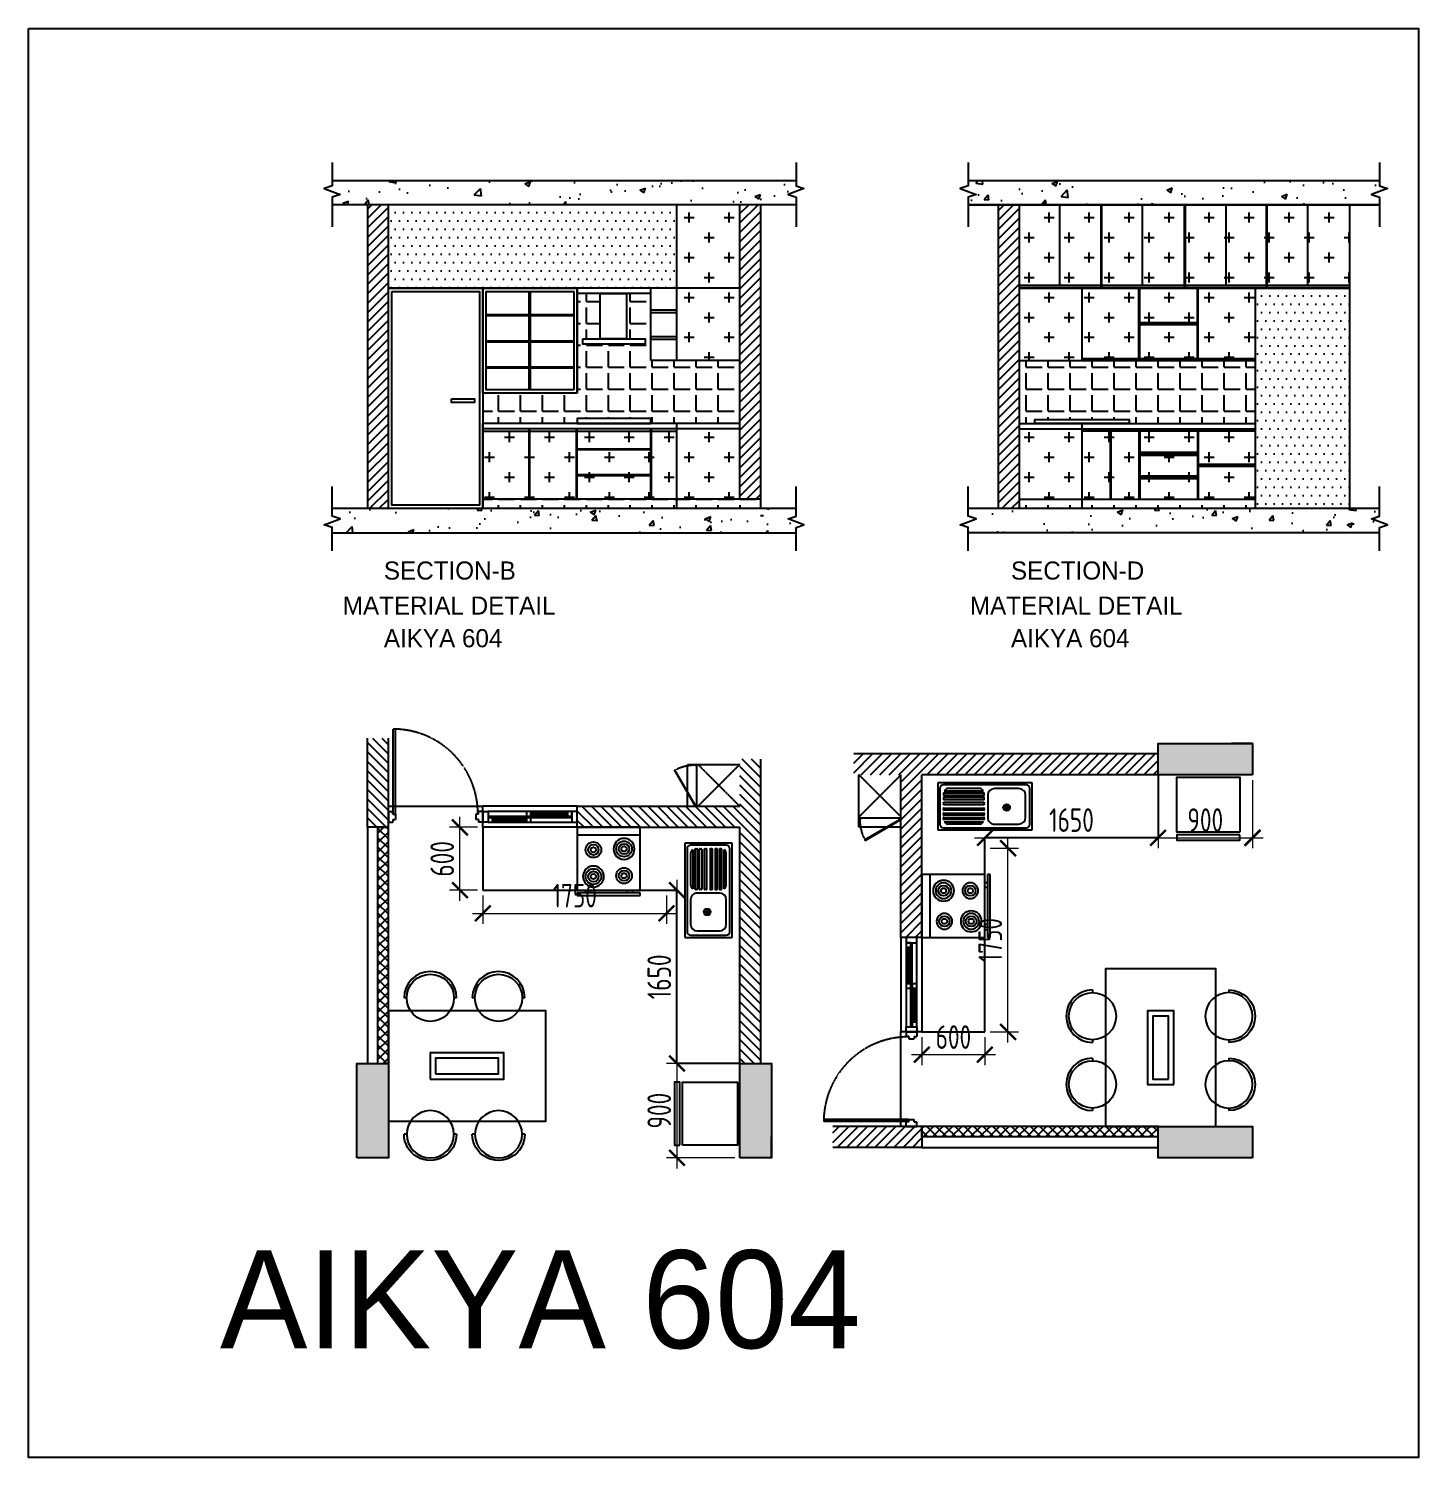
# Model space of a CAD drawing. Header units: millimetres. Extents: x -31859 to 58212, y -66440 to 17102.
# Drawn here: x 9563 to 22807, y -34487 to -20870 of the extents above; entities that cross this region are included whole.
import ezdxf

# ---------------------------------------------------------------- set-up
doc = ezdxf.new("R2010")
doc.units = ezdxf.units.MM
doc.header["$LTSCALE"] = 10
doc.header["$PDMODE"] = 35
doc.header["$PDSIZE"] = 500
doc.linetypes.add('DASHED', pattern=[19.05, 12.7, -6.35])
doc.linetypes.add('HIDDEN', pattern=[9.525, 6.35, -3.175])
for name, color, linetype in [('A--BLOCKWALL-1', 9, 'Continuous'), ('A--BLOCKWALL-2', 2, 'Continuous'), ('A--BLOCKWALL-3', 3, 'Continuous'), ('A--BLOCKWALL-HATCH', 8, 'Continuous'), ('A--DOWN', 34, 'Continuous'), ('A--FIXTURE-0', 8, 'Continuous'), ('A--FURNITURE-0', 253, 'Continuous'), ('A--GLAZING-0', 181, 'Continuous'), ('A--HATCH-1', 8, 'Continuous'), ('A--SANITARY-0', 253, 'Continuous'), ('A--SHAFT-HIDDEN', 9, 'HIDDEN'), ('A--SPACEREF', 3, 'Continuous'), ('A--TEXT-3', 3, 'Continuous'), ('A--TILING-1', 8, 'Continuous'), ('Typical floor Column Centre line$0$X-3rd Floor Column$0$A--COL250', 250, 'Continuous'), ('Typical floor Column Centre line$0$X-3rd Floor Column$0$A--CONCRETE-4', 4, 'Continuous')]:
    doc.layers.add(name, color=color, linetype=linetype)
doc.styles.add('ISO', font='isocp2.shx', dxfattribs={"width": 0.8})
doc.dimstyles.new('A-DIM-100', dxfattribs={"dimscale": 100, "dimtxt": 2.25, "dimasz": 1.5, "dimexe": 1, "dimexo": 0.5, "dimgap": 0, "dimtad": 0, "dimdec": 0, "dimzin": 12, "dimdsep": 46, "dimtxsty": 'ISO', "dimblk": 'ARCHTICK', "dimcen": 1, "dimdle": 1, "dimclrd": 8, "dimclre": 8, "dimclrt": 256, "dimadec": 0, "dimazin": 3, "dimtfac": 1, "dimtdec": 0, "dimtmove": 1, "dimatfit": 2, "dimfxl": 1, "dimtvp": 0.75, "dimtolj": 1, "dimtzin": 12, "dimlwd": 18, "dimlwe": 18, "dimarcsym": 0})
pattern_1 = [(135, (23241.537, -34531.944), (-44.90128, -44.90128), [])]
pattern_2 = [(0, (0, 0), (0, 209.55), [152.4, -57.15]), (90, (0, 0), (-209.55, 1e-14), [152.4, -57.15])]
pattern_3 = [(225, (24126.11, -21081.944), (44.90128, -44.90128), [])]

# ---------------------------------------------------------------- blocks, each defined once
blk = doc.blocks.new('A$C337B3EF4')
for p, q in [((0, 225), (0, 250)), ((0, -250), (0, -225))]:
    blk.add_line(p, q)
blk.add_circle((0, 0), 225)
blk.add_arc((0, 0), 250, 270, 90)
blk = doc.blocks.new('A$C666E5324')
at = {"layer": 'A--FURNITURE-0'}
for points in [[(0, -525), (-1500, -525), (-1500, 525), (0, 525)], [(-400, -125), (-1100, -125), (-1100, 125), (-400, 125)], [(-450, -75), (-1050, -75), (-1050, 75), (-450, 75)]]:
    blk.add_lwpolyline(points, close=True, dxfattribs=at)
at = {"layer": 'A--FURNITURE-0', "xscale": -1, "rotation": 270.000000000004}
for p in [(-1050, 650), (-400, 650)]:
    blk.add_blockref('A$C337B3EF4', p, dxfattribs=at)
at = {"layer": 'A--FURNITURE-0', "rotation": 270.000000000004}
for p in [(-1050, -650), (-400, -650)]:
    blk.add_blockref('A$C337B3EF4', p, dxfattribs=at)
blk = doc.blocks.new('A$C1CBF2325')
at = {"layer": 'A--DOWN'}
for p, q in [((100, 0), (0, 0)), ((0, 0), (0, -42)), ((100, 0), (100, -42)), ((25, -42), (0, -42)), ((25, -42), (25, -67)), ((75, -67), (25, -67)), ((75, -42), (75, -67)), ((75, -42), (100, -42)), ((79, -46), (79, -67)), ((79, -46), (886, -46)), ((79, -67), (886, -67)), ((886, -67), (886, -46)), ((25, -858), (0, -858)), ((0, -900), (0, -858)), ((100, -900), (0, -900)), ((75, -833), (25, -833)), ((25, -858), (25, -833)), ((75, -858), (75, -833)), ((75, -858), (100, -858)), ((100, -900), (100, -858))]:
    blk.add_line(p, q, dxfattribs=at)
at = {"layer": 'A--DOWN', "color": 8, "linetype": 'DASHED', "ltscale": 0.005}
blk.add_arc((79, -46), 807, 269.7319, 358.5291, dxfattribs=at)
blk = doc.blocks.new('A$C35654C4B')
at = {"layer": 'A--BLOCKWALL-1'}
for p, q in [((-900, 200), (0, 200)), ((-900, 0), (0, 0))]:
    blk.add_line(p, q, dxfattribs=at)
at = {"layer": 'A--DOWN'}
for p, q in [((-50, 150), (-850, 150)), ((-50, 107), (-850, 107)), ((-850, 50), (-50, 50)), ((-50, 93), (-807, 93))]:
    blk.add_line(p, q, dxfattribs=at)
for points in [[(-850, 50), (-850, 150), (-900, 150), (-900, 50)], [(-416, 107), (-416, 150), (-459, 150), (-459, 107)], [(-50, 107), (-50, 150), (-93, 150), (-93, 107)], [(-50, 50), (-50, 150), (0, 150), (0, 50)], [(-807, 50), (-807, 93), (-850, 93), (-850, 50)], [(-416, 50), (-416, 93), (-459, 93), (-459, 50)]]:
    blk.add_lwpolyline(points, close=True, dxfattribs=at)
at = {"layer": 'A--GLAZING-0'}
for p, q in [((-807, 78), (-459, 78)), ((-807, 64), (-459, 64)), ((-416, 136), (-93, 136)), ((-416, 122), (-93, 122))]:
    blk.add_line(p, q, dxfattribs=at)
blk = doc.blocks.new('A$C47D60FF3')
at = {"layer": 'A--FIXTURE-0'}
blk.add_lwpolyline([(-0.075, 0.6), (-0.075, 0), (-0.6, 0), (-0.6, 0.6)], close=True, dxfattribs=at)
blk.add_lwpolyline([(-0.05, 0.6), (-0.05, 0), (0, 0), (0, 0.6), (-0.05, 0.6)], dxfattribs=at)
blk = doc.blocks.new('A$C4DFF75E1')
at = {"layer": 'A--DOWN'}
for p, q in [((9, 25), (0, 25)), ((0, 25), (0, 0)), ((0, 0), (12, 0)), ((9, 15, 0), (9, 25, 0)), ((12, 15, 0), (9, 15, 0)), ((12, 15, 0), (12, 0, 0)), ((12, 15, 0), (12, 0, 0)), ((12, 0), (12, 15)), ((438, 15, 0), (438, 0, 0)), ((438, 15, 0), (438, 0, 0)), ((438, 15, 0), (441, 15, 0)), ((438, 0), (438, 15)), ((450, 0), (438, 0)), ((441, 15, 0), (441, 25, 0)), ((441, 25), (450, 25)), ((450, 25), (450, 0))]:
    blk.add_line(p, q, dxfattribs=at)
blk.add_lwpolyline([(14, 18), (388, 234), (385, 240), (11, 24)], close=True, dxfattribs=at)
blk.add_circle((10, 24, 0), 0.781, dxfattribs=at)
at = {"layer": 'A--DOWN', "color": 8, "linetype": 'DASHED', "ltscale": 0.003}
blk.add_arc((-37, 15, 0), 478, 0, 27.2936, dxfattribs=at)
blk = doc.blocks.new('_ArchTick')
at = {"color": 0, "const_width": 0.15}
blk.add_lwpolyline([(-0.5, -0.5), (0.5, 0.5)], dxfattribs=at)
blk = doc.blocks.new('*D234')
at = {"color": 8, "lineweight": 18}
for p, q in [((15742, -28982), (15742, -30832)), ((15692, -29082), (15642, -29082)), ((15692, -30732), (15642, -30732))]:
    blk.add_line(p, q, dxfattribs=at)
at = {"layer": 'Defpoints', "color": 0}
for p in [(15742, -29082), (15742, -30732), (15742, -30732)]:
    blk.add_point(p, dxfattribs=at)
at = {"color": 8, "lineweight": 18, "xscale": 150, "yscale": 150, "zscale": 150}
for p, rotation in [((15742, -29082), 90), ((15742, -30732), 270)]:
    blk.add_blockref('_ArchTick', p, dxfattribs=dict(at, rotation=rotation))
at = {"insert": (15573, -29907), "char_height": 225, "attachment_point": 5, "rotation": 90, "style": 'ISO'}
blk.add_mtext('\\A1;1650', dxfattribs=at)
blk = doc.blocks.new('*D235')
at = {"color": 8, "lineweight": 18}
for p, q in [((13674, -29182), (13674, -28382)), ((13842, -28482), (13574, -28482)), ((13842, -29082), (13574, -29082))]:
    blk.add_line(p, q, dxfattribs=at)
at = {"layer": 'Defpoints', "color": 0}
for p in [(13674, -28482), (13892, -28482), (13892, -29082)]:
    blk.add_point(p, dxfattribs=at)
at = {"color": 8, "lineweight": 18, "xscale": 150, "yscale": 150, "zscale": 150}
for p, rotation in [((13674, -28482), 90), ((13674, -29082), 270)]:
    blk.add_blockref('_ArchTick', p, dxfattribs=dict(at, rotation=rotation))
at = {"insert": (13505, -28782), "char_height": 225, "attachment_point": 5, "rotation": 90, "style": 'ISO'}
blk.add_mtext('\\A1;600', dxfattribs=at)
blk = doc.blocks.new('*D233')
at = {"color": 8, "lineweight": 18}
for p, q in [((13892, -29132), (13892, -29402)), ((15642, -29132), (15642, -29402)), ((13792, -29302), (15742, -29302))]:
    blk.add_line(p, q, dxfattribs=at)
at = {"layer": 'Defpoints', "color": 0}
for p in [(13892, -29082), (15642, -29082), (15642, -29302)]:
    blk.add_point(p, dxfattribs=at)
at = {"color": 8, "lineweight": 18, "xscale": 150, "yscale": 150, "zscale": 150, "rotation": 180}
blk.add_blockref('_ArchTick', (13892, -29302), dxfattribs=at)
at = {"color": 8, "lineweight": 18, "xscale": 150, "yscale": 150, "zscale": 150}
blk.add_blockref('_ArchTick', (15642, -29302), dxfattribs=at)
at = {"insert": (14767, -29133), "char_height": 225, "attachment_point": 5, "style": 'ISO'}
blk.add_mtext('\\A1;1750', dxfattribs=at)
blk = doc.blocks.new('*D236')
at = {"color": 8, "lineweight": 18}
for p, q in [((15742, -30632), (15742, -31732)), ((16292, -30732), (15642, -30732)), ((16292, -31632), (15642, -31632))]:
    blk.add_line(p, q, dxfattribs=at)
at = {"layer": 'Defpoints', "color": 0}
for p in [(16342, -30732), (15742, -31632), (16342, -31632)]:
    blk.add_point(p, dxfattribs=at)
at = {"color": 8, "lineweight": 18, "xscale": 150, "yscale": 150, "zscale": 150}
for p, rotation in [((15742, -30732), 90), ((15742, -31632), 270)]:
    blk.add_blockref('_ArchTick', p, dxfattribs=dict(at, rotation=rotation))
at = {"insert": (15573, -31182), "char_height": 225, "attachment_point": 5, "rotation": 90, "style": 'ISO'}
blk.add_mtext('\\A1;900', dxfattribs=at)
blk = doc.blocks.new('A$C06896976')
at = {"layer": 'A--FIXTURE-0'}
for p, q in [((0, 0.6), (-0.6, 0.6)), ((-0.6, 0.6), (-0.6, 0)), ((-0.525, 0.6), (-0.525, 0)), ((0, 0), (0, 0.6)), ((0.05, 0.6), (0.025, 0.6)), ((0.025, 0.6), (0.025, 0)), ((0.05, 0), (0.05, 0.6)), ((0, 0.525), (0.025, 0.525)), ((0.025, 0.475), (0, 0.475)), ((-0.6, 0), (0, 0)), ((0.025, 0.125), (0, 0.125)), ((0, 0.075), (0.025, 0.075)), ((0.025, 0), (0.05, 0))]:
    blk.add_line(p, q, dxfattribs=at)
for centre, major_axis, start_param, end_param in [((-0.394, 0.446), (0.0707, 0.0707), 0.785398, 7.068583), ((-0.394, 0.446), (0.053, 0.053), 0.785398, 7.068583), ((-0.394, 0.446), (0.0354, 0.0354), 0.785398, 7.068583), ((-0.394, 0.446), (0.0177, 0.0177), 0.785398, 7.068583), ((-0.139, 0.446), (-0.053, 0.053), -0.785398, 5.497787), ((-0.139, 0.446), (-0.0354, 0.0354), -0.785398, 5.497787), ((-0.139, 0.446), (0.0177, 0.0177), 0.785398, 7.068583), ((-0.386, 0.154), (0.053, -0.053), -0.785398, 5.497787), ((-0.386, 0.154), (0.0354, -0.0354), -0.785398, 5.497787), ((-0.386, 0.154), (-0.0177, -0.0177), 0.785398, 7.068583), ((-0.131, 0.154), (-0.0707, -0.0707), 0.785398, 7.068583), ((-0.131, 0.154), (-0.053, -0.053), 0.785398, 7.068583), ((-0.131, 0.154), (-0.0354, -0.0354), 0.785398, 7.068583), ((-0.131, 0.154), (-0.0177, -0.0177), 0.785398, 7.068583)]:
    blk.add_ellipse(centre, major_axis=major_axis, ratio=1, start_param=start_param, end_param=end_param, dxfattribs=at)
blk = doc.blocks.new('A$C321E12B3')
at = {"layer": 'A--SANITARY-0', "ltscale": 5}
for p, q in [((-0.9, 0.45), (0, 0.45)), ((-0.9, 0), (-0.9, 0.45)), ((-0.845, 0.429), (-0.055, 0.429)), ((0, 0.45), (0, 0)), ((-0.879, 0.055), (-0.879, 0.395)), ((-0.837, 0.118), (-0.837, 0.332)), ((-0.774, 0.395), (-0.54, 0.395)), ((-0.477, 0.332), (-0.477, 0.118)), ((-0.443, 0.335), (-0.443, 0.348)), ((-0.443, 0.293), (-0.443, 0.306)), ((-0.439, 0.352), (-0.059, 0.352)), ((-0.059, 0.331), (-0.439, 0.331)), ((-0.439, 0.31), (-0.059, 0.31)), ((-0.059, 0.289), (-0.439, 0.289)), ((-0.063, 0.373), (-0.435, 0.373)), ((-0.404, 0.394), (-0.094, 0.394)), ((-0.055, 0.348), (-0.055, 0.335)), ((-0.055, 0.306), (-0.055, 0.293)), ((-0.021, 0.395), (-0.021, 0.055)), ((-0.443, 0.246), (-0.443, 0.259)), ((-0.443, 0.204), (-0.443, 0.191)), ((-0.443, 0.157), (-0.443, 0.144)), ((-0.439, 0.263), (-0.059, 0.263)), ((-0.059, 0.242), (-0.439, 0.242)), ((-0.059, 0.208), (-0.439, 0.208)), ((-0.439, 0.187), (-0.059, 0.187)), ((-0.059, 0.161), (-0.439, 0.161)), ((-0.439, 0.14), (-0.059, 0.14)), ((-0.055, 0.259), (-0.055, 0.246)), ((-0.055, 0.191), (-0.055, 0.204)), ((-0.055, 0.144), (-0.055, 0.157)), ((0, 0), (-0.9, 0)), ((-0.055, 0.021), (-0.845, 0.021)), ((-0.54, 0.055), (-0.774, 0.055)), ((-0.443, 0.115), (-0.443, 0.102)), ((-0.059, 0.119), (-0.439, 0.119)), ((-0.439, 0.098), (-0.059, 0.098)), ((-0.063, 0.077), (-0.435, 0.077)), ((-0.404, 0.056), (-0.094, 0.056)), ((-0.055, 0.102), (-0.055, 0.115))]:
    blk.add_line(p, q, dxfattribs=at)
at = {"layer": 'A--SANITARY-0'}
blk.add_line((-0.9, 0.45), (0, 0.45), dxfattribs=at)
at = {"layer": 'A--SANITARY-0', "ltscale": 5, "extrusion": (0, 0, -1)}
for centre, major_axis, start_param, end_param in [((-0.845, 0.395), (-0.0238, 0.0238), 5.497787, 7.068583), ((-0.055, 0.395), (-0.0238, 0.0238), 0.785398, 2.356194), ((-0.774, 0.332), (0.0446, 0.0446), 3.926991, 5.497787), ((-0.54, 0.332), (0.0446, 0.0446), -0.785398, 0.785398), ((-0.439, 0.348), (0.00297, 0.00297), 3.926991, 5.497787), ((-0.439, 0.335), (-0.00297, 0.00297), 3.926991, 5.497787), ((-0.439, 0.306), (-0.00297, 0.00297), 5.497787, 7.068583), ((-0.439, 0.293), (-0.00297, 0.00297), 3.926991, 5.497787), ((-0.393, 0.345), (-0.0357, 0.0357), 6.090163, 6.844508), ((-0.105, 0.345), (-0.0357, 0.0357), 1.009473, 1.763819), ((-0.059, 0.348), (0.00297, 0.00297), -0.785398, 0.785398), ((-0.059, 0.335), (-0.00297, 0.00297), 2.356194, 3.926991), ((-0.059, 0.306), (0.00297, 0.00297), -0.785398, 0.785398), ((-0.059, 0.293), (-0.00297, 0.00297), 2.356194, 3.926991), ((-0.657, 0.214), (0.0223, 0.0223), 0.785398, 7.068583), ((-0.657, 0.214), (0.0112, 0.0112), 0.785398, 7.068583), ((-0.657, 0.214), (0.00743, 0.00743), 0.785398, 7.068583), ((-0.439, 0.204), (0.00297, 0.00297), 3.926991, 5.497787), ((-0.439, 0.191), (-0.00297, 0.00297), 3.926991, 5.497787), ((-0.439, 0.157), (0.00297, 0.00297), 3.926991, 5.497787), ((-0.439, 0.144), (0.00297, 0.00297), 2.356194, 3.926991), ((-0.059, 0.204), (0.00297, 0.00297), -0.785398, 0.785398), ((-0.059, 0.191), (-0.00297, 0.00297), 2.356194, 3.926991), ((-0.059, 0.157), (0.00297, 0.00297), -0.785398, 0.785398), ((-0.059, 0.144), (-0.00297, 0.00297), 2.356194, 3.926991), ((-0.845, 0.055), (0.0238, 0.0238), 2.356194, 3.926991), ((-0.774, 0.118), (-0.0446, 0.0446), 3.926991, 5.497787), ((-0.54, 0.118), (-0.0446, 0.0446), 2.356194, 3.926991), ((-0.439, 0.115), (0.00297, 0.00297), 3.926991, 5.497787), ((-0.439, 0.102), (0.00297, 0.00297), 2.356194, 3.926991), ((-0.393, 0.105), (-0.0357, 0.0357), 4.151066, 4.905412), ((-0.105, 0.105), (-0.0357, 0.0357), 2.94857, 3.702916), ((-0.059, 0.115), (0.00297, 0.00297), -0.785398, 0.785398), ((-0.059, 0.102), (-0.00297, 0.00297), 2.356194, 3.926991), ((-0.055, 0.055), (-0.0238, 0.0238), 2.356194, 3.926991)]:
    blk.add_ellipse(centre, major_axis=major_axis, ratio=1, start_param=start_param, end_param=end_param, dxfattribs=at)
at = {"layer": 'A--SANITARY-0', "ltscale": 5}
for centre, major_axis, start_param, end_param in [((-0.439, 0.259), (-0.00297, -0.00297), 3.926991, 5.497787), ((-0.439, 0.246), (0.00297, -0.00297), 3.926991, 5.497787), ((-0.059, 0.259), (-0.00297, -0.00297), 2.356194, 3.926991), ((-0.059, 0.246), (0.00297, -0.00297), -0.785398, 0.785398)]:
    blk.add_ellipse(centre, major_axis=major_axis, ratio=1, start_param=start_param, end_param=end_param, dxfattribs=at)
blk = doc.blocks.new('*D280')
at = {"color": 8, "lineweight": 18}
for p, q in [((18576, -28582), (20426, -28582)), ((20326, -28532), (20326, -28482)), ((18676, -28632), (18676, -28682))]:
    blk.add_line(p, q, dxfattribs=at)
at = {"layer": 'Defpoints', "color": 0}
for p in [(18676, -28582), (20326, -28582), (20326, -28582)]:
    blk.add_point(p, dxfattribs=at)
at = {"color": 8, "lineweight": 18, "xscale": 150, "yscale": 150, "zscale": 150, "rotation": 180}
blk.add_blockref('_ArchTick', (18676, -28582), dxfattribs=at)
at = {"color": 8, "lineweight": 18, "xscale": 150, "yscale": 150, "zscale": 150}
blk.add_blockref('_ArchTick', (20326, -28582), dxfattribs=at)
at = {"insert": (19501, -28413), "char_height": 225, "attachment_point": 5, "style": 'ISO'}
blk.add_mtext('\\A1;1650', dxfattribs=at)
blk = doc.blocks.new('*D281')
at = {"color": 8, "lineweight": 18}
for p, q in [((18076, -30482), (18076, -30749)), ((18676, -30482), (18676, -30749)), ((18776, -30649), (17976, -30649))]:
    blk.add_line(p, q, dxfattribs=at)
at = {"layer": 'Defpoints', "color": 0}
for p in [(18076, -30432), (18676, -30432), (18076, -30649)]:
    blk.add_point(p, dxfattribs=at)
at = {"color": 8, "lineweight": 18, "xscale": 150, "yscale": 150, "zscale": 150, "rotation": 180}
blk.add_blockref('_ArchTick', (18076, -30649), dxfattribs=at)
at = {"color": 8, "lineweight": 18, "xscale": 150, "yscale": 150, "zscale": 150}
blk.add_blockref('_ArchTick', (18676, -30649), dxfattribs=at)
at = {"insert": (18376, -30481), "char_height": 225, "attachment_point": 5, "style": 'ISO'}
blk.add_mtext('\\A1;600', dxfattribs=at)
blk = doc.blocks.new('*D279')
at = {"color": 8, "lineweight": 18}
for p, q in [((18896, -30532), (18896, -28582)), ((18726, -28682), (18996, -28682)), ((18726, -30432), (18996, -30432))]:
    blk.add_line(p, q, dxfattribs=at)
at = {"layer": 'Defpoints', "color": 0}
for p in [(18676, -28682), (18896, -28682), (18676, -30432)]:
    blk.add_point(p, dxfattribs=at)
at = {"color": 8, "lineweight": 18, "xscale": 150, "yscale": 150, "zscale": 150}
for p, rotation in [((18896, -28682), 90), ((18896, -30432), 270)]:
    blk.add_blockref('_ArchTick', p, dxfattribs=dict(at, rotation=rotation))
at = {"insert": (18727, -29557), "char_height": 225, "attachment_point": 5, "rotation": 90, "style": 'ISO'}
blk.add_mtext('\\A1;1750', dxfattribs=at)
blk = doc.blocks.new('*D282')
at = {"color": 8, "lineweight": 18}
for p, q in [((20326, -28032), (20326, -28682)), ((21226, -28032), (21226, -28682)), ((20226, -28582), (21326, -28582))]:
    blk.add_line(p, q, dxfattribs=at)
at = {"layer": 'Defpoints', "color": 0}
for p in [(20326, -27982), (21226, -27982), (21226, -28582)]:
    blk.add_point(p, dxfattribs=at)
at = {"color": 8, "lineweight": 18, "xscale": 150, "yscale": 150, "zscale": 150, "rotation": 180}
blk.add_blockref('_ArchTick', (20326, -28582), dxfattribs=at)
at = {"color": 8, "lineweight": 18, "xscale": 150, "yscale": 150, "zscale": 150}
blk.add_blockref('_ArchTick', (21226, -28582), dxfattribs=at)
at = {"insert": (20776, -28413), "char_height": 225, "attachment_point": 5, "style": 'ISO'}
blk.add_mtext('\\A1;900', dxfattribs=at)

msp = doc.modelspace()

# ---------------------------------------------------------------- hatches: boundary and pattern name
h = msp.add_hatch()
h.set_pattern_fill('AR-CONC', color=256, scale=3, style=0)
h.set_pattern_definition([(50, (0, 0), (546.554, -47.817), [57.15, -628.65]), (355, (0, 0), (-105.7285, 573.17), [45.72, -502.92]), (100.451, (45.55, -4), (440.8275, 525.35), [48.57, -534.27]), (46.1842, (0, 152.4), (813.237, -126.127), [85.725, -942.975]), (96.6356, (67.8, 141.9), (712.213, 742.277), [72.855, -801.405]), (351.184, (0, 152.4), (712.214, 742.275), [68.58, -754.38]), (21, (76.2, 114.3), (454.8446, -306.7966), [57.15, -628.65]), (326, (76.2, 114.3), (185.406, 552.564), [45.72, -502.92]), (71.4514, (114.1, 88.73), (640.2495, 245.7686), [48.57, -534.27]), (37.5, (0, 0), (9.2658, 253.6651), [0, -496.824, 0, -510.54, 0, -504.825]), (7.5, (0, 0), (200.459, 300.5417), [0, -291.084, 0, -485.394, 0, -192.405]), (327.5, (-169.93, 0), (406.7718, -17.1862), [0, -190.5, 0, -594.36, 0, -788.67]), (317.5, (-246.13, 0), (444.3875, 76.2795), [0, -247.65, 0, -394.716, 0, -560.07])])
h.paths.add_polyline_path([(16876.2, -22548.6), (16876.2, -22477.4), (16800.4, -22449.8), (16952, -22394.6), (16876.2, -22367), (16876.2, -22320), (12456.9, -22320), (12456.9, -22367), (12381, -22394.6), (12532.7, -22449.8), (12456.9, -22477.4), (12456.9, -22548.6)])
h.paths.add_polyline_path([(12456.9, -25444.6), (12456.9, -25515.8), (12532.7, -25543.4), (12381, -25598.6), (12456.9, -25626.2), (12456.9, -25675.8), (16876.2, -25675.8), (16876.2, -25626.2), (16952, -25598.6), (16800.4, -25543.4), (16876.2, -25515.8), (16876.2, -25444.6)])
h.paths.add_polyline_path([(18515.4, -25444.6), (18515.4, -25515.8), (18591.2, -25543.4), (18439.6, -25598.6), (18515.4, -25626.2), (18515.4, -25675.8), (22436.5, -25675.8), (22436.5, -25626.2), (22512.3, -25598.6), (22360.7, -25543.4), (22436.5, -25515.8), (22436.5, -25444.6)])
h.paths.add_polyline_path([(22436.5, -22548.6), (22436.5, -22477.4), (22360.7, -22449.8), (22512.3, -22394.6), (22436.5, -22367), (22436.5, -22320), (18515.4, -22320), (18515.4, -22367), (18439.6, -22394.6), (18591.2, -22449.8), (18515.4, -22477.4), (18515.4, -22548.6)])
h = msp.add_hatch()
h.set_pattern_fill('ANSI31', color=256, scale=20, style=0)
h.paths.add_polyline_path([(12991.5, -22548.6), (12791.5, -22548.6), (12791.5, -25444.6), (12991.5, -25444.6)])
h.paths.add_polyline_path([(16541.5, -22548.6), (16341.5, -22548.6), (16341.5, -25354.6), (16541.5, -25354.6)])
h = msp.add_hatch()
h.set_pattern_fill('DOTS', color=256, scale=50, style=0)
h.paths.add_polyline_path([(12991.5, -22548.6), (12991.5, -23344.6), (13891.5, -23344.6), (14791.5, -23344.6), (15741.5, -23344.6), (15741.5, -22548.6)])
h = msp.add_hatch()
h.set_pattern_fill('CROSS', color=256, scale=30, style=0)
h.paths.add_polyline_path([(16341.5, -24034.6), (16341.5, -23344.6), (15741.5, -23344.6), (15741.5, -24034.6)])
h.paths.add_polyline_path([(15741.5, -23344.6), (16341.5, -23344.6), (16341.5, -22548.6), (15741.5, -22548.6)])
h.paths.add_polyline_path([(13891.5, -25354.6), (14329.5, -25354.6), (14329.5, -24709.6), (13891.5, -24709.6)])
h.paths.add_polyline_path([(14337.5, -25354.6), (14783.5, -25354.6), (14783.5, -24709.6), (14337.5, -24709.6)])
h.paths.add_polyline_path([(15491.5, -25354.6), (15491.5, -25127.6), (14791.5, -25127.6), (14791.5, -25354.6)])
h.paths.add_polyline_path([(14791.5, -24884.6), (14791.5, -25119.6), (15491.5, -25119.6), (15491.5, -24884.6)])
h.paths.add_polyline_path([(15491.5, -24876.6), (15491.5, -24709.6), (14791.5, -24709.6), (14791.5, -24876.6)])
h.paths.add_polyline_path([(15741.5, -24709.6), (15499.5, -24709.6), (15499.5, -25354.6), (15741.5, -25354.6)])
h.paths.add_polyline_path([(15741.5, -24684.6), (15741.5, -25354.6), (16341.5, -25354.6), (16341.5, -24684.6)])
h = msp.add_hatch()
h.set_pattern_fill('ANSI31', color=256, scale=20, style=0)
h.set_pattern_definition([(45, (-2775.53, 0), (-44.90128, 44.90128), [])])
h.paths.add_polyline_path([(18801, -25444.6), (19001, -25444.6), (19001, -22548.6), (18801, -22548.6)])
h = msp.add_hatch()
h.set_pattern_fill('CROSS', color=256, scale=30, style=0)
h.paths.add_polyline_path([(19601, -23344.6), (19001, -23344.6), (19001, -24034.6), (19601, -24034.6)])
h.paths.add_polyline_path([(19390.7, -22548.6), (19001, -22548.6), (19001, -23316.6), (19390.7, -23316.6)])
h.paths.add_polyline_path([(19780.5, -22548.6), (19390.7, -22548.6), (19390.7, -23316.6), (19780.5, -23316.6)])
h.paths.add_polyline_path([(20143, -23344.6), (19601, -23344.6), (19601, -24014.6), (20143, -24014.6)])
h.paths.add_polyline_path([(20151, -23669.6), (20701, -23669.6), (20701, -23344.6), (20151, -23344.6)])
h.paths.add_polyline_path([(20701, -24014.6), (20701, -23689.6), (20151, -23689.6), (20151, -24014.6)])
h.paths.add_polyline_path([(21251, -23344.6), (20709, -23344.6), (20709, -24014.6), (21251, -24014.6)])
h.paths.add_polyline_path([(20584, -23316.6), (20973.7, -23316.6), (20973.7, -22548.6), (20584, -22548.6)])
h.paths.add_polyline_path([(20178.2, -23316.6), (20576, -23316.6), (20576, -22548.6), (20178.2, -22548.6)])
h.paths.add_polyline_path([(19788.5, -23316.6), (20178.2, -23316.6), (20178.2, -22548.6), (19788.5, -22548.6)])
h.paths.add_polyline_path([(21355.5, -22548.6), (20973.7, -22548.6), (20973.7, -23316.6), (21355.5, -23316.6)])
h.paths.add_polyline_path([(21753.2, -22548.6), (21363.5, -22548.6), (21363.5, -23316.6), (21753.2, -23316.6)])
h.paths.add_polyline_path([(22151, -22548.6), (21753.2, -22548.6), (21753.2, -23316.6), (22151, -23316.6)])
h.paths.add_polyline_path([(19601, -24684.6), (19001, -24684.6), (19001, -25354.6), (19601, -25354.6)])
h.paths.add_polyline_path([(19601, -25354.6), (19872, -25354.6), (19872, -24704.6), (19601, -24704.6)])
h.paths.add_polyline_path([(20143, -24704.6), (19880, -24704.6), (19880, -25354.6), (20143, -25354.6)])
h.paths.add_polyline_path([(20701, -25354.6), (20701, -25159.2), (20151, -25159.2), (20151, -25354.6)])
h.paths.add_polyline_path([(20151, -24935.9), (20151, -25131.2), (20701, -25131.2), (20701, -24935.9)])
h.paths.add_polyline_path([(20151, -24704.6), (20151, -24907.9), (20701, -24907.9), (20701, -24704.6)])
h.paths.add_polyline_path([(20709, -24704.6), (20709, -25019.6), (21251, -25019.6), (21251, -24704.6)])
h.paths.add_polyline_path([(20709, -25039.6), (20709, -25354.6), (21251, -25354.6), (21251, -25039.6)])
h = msp.add_hatch()
h.set_pattern_fill('ANGLE', color=256, scale=30, style=0)
h.set_pattern_definition(pattern_2)
h.paths.add_polyline_path([(15491.5, -24034.6), (15491.5, -23394.6), (15259.6, -23394.6), (15259.6, -23827.8), (15439.4, -23827.8), (15439.4, -23877.8), (14843.6, -23877.8), (14843.6, -23827.8), (15010.4, -23827.8), (15010.4, -23394.6), (14791.5, -23394.6), (14791.5, -24344.6), (13891.5, -24344.6), (13891.5, -24634.6), (14791.5, -24634.6), (14791.5, -24584.6), (15491.5, -24584.6), (15491.5, -24634.6), (16341.5, -24634.6), (16341.5, -24034.6)])
h = msp.add_hatch()
h.set_pattern_fill('DOTS', color=256, scale=50, style=0)
h.paths.add_polyline_path([(22151, -23344.6), (21251, -23344.6), (21251, -24034.6), (21251, -24634.6), (21251, -25444.6), (22151, -25444.6)])
h = msp.add_hatch()
h.set_pattern_fill('ANGLE', color=256, scale=30, style=0)
h.set_pattern_definition(pattern_2)
h.paths.add_polyline_path([(19001, -24034.6), (19001, -24634.6), (19151, -24634.6), (19151, -24594.2), (20051, -24594.2), (20051, -24634.6), (21251, -24634.6), (21251, -24034.6)])
h.paths.add_polyline_path([(19601, -25354.6), (19601, -25444.6), (21251, -25444.6), (21251, -25354.6)])
h.paths.add_polyline_path([(19601, -25444.6), (19601, -25354.6), (19001, -25354.6), (19001, -25444.6)])
h = msp.add_hatch()
h.set_pattern_fill('ANGLE', color=256, scale=30, style=0)
h.set_pattern_definition(pattern_2)
h.paths.add_polyline_path([(13891.5, -25354.6), (13891.5, -25444.6), (16541.5, -25444.6), (16541.5, -25354.6)])
at = {"layer": 'A--BLOCKWALL-HATCH'}
h = msp.add_hatch(dxfattribs=at)
h.set_pattern_fill('ANSI37', color=256, scale=20, angle=90, style=0)
h.set_pattern_definition([(135, (23241.537, -34531.944), (-44.90128, -44.90128), []), (225, (23241.537, -34531.944), (44.90128, -44.90128), [])])
h.paths.add_polyline_path([(12991.5, -30731.9), (12991.5, -28481.9), (12891.5, -28481.9), (12891.5, -30731.9)])
h = msp.add_hatch(dxfattribs=at)
h.set_pattern_fill('ANSI37', color=256, scale=20, angle=180, style=0)
h.set_pattern_definition([(225, (24126.11, -21081.944), (44.90128, -44.90128), []), (315, (24126.11, -21081.944), (44.90128, 44.90128), [])])
h.paths.add_polyline_path([(20326.1, -31331.9), (18076.1, -31331.9), (18076.1, -31431.9), (20326.1, -31431.9)])
at = {"layer": 'A--HATCH-1'}
h = msp.add_hatch(dxfattribs=at)
h.set_pattern_fill('ANSI31', color=256, scale=20, angle=90, style=0)
h.set_pattern_definition(pattern_1)
h.paths.add_polyline_path([(12991.5, -28481.9), (12991.5, -27631.9), (12791.5, -27631.9), (12791.5, -28481.9)])
h = msp.add_hatch(dxfattribs=at)
h.set_pattern_fill('ANSI31', color=256, scale=20, angle=90, style=0)
h.set_pattern_definition(pattern_1)
h.paths.add_polyline_path([(14791.5, -28481.9), (14791.5, -28281.9), (16341.5, -28281.9), (16341.5, -27831.9), (16541.5, -27831.9), (16541.5, -30731.9), (16341.5, -30731.9), (16341.5, -28481.9)])
h = msp.add_hatch(dxfattribs=at)
h.set_pattern_fill('ANSI31', color=256, scale=20, angle=180, style=0)
h.set_pattern_definition(pattern_3)
h.paths.add_polyline_path([(18076.1, -29531.9), (17876.1, -29531.9), (17876.1, -27981.9), (17426.1, -27981.9), (17426.1, -27781.9), (20326.1, -27781.9), (20326.1, -27981.9), (18076.1, -27981.9)])
h = msp.add_hatch(dxfattribs=at)
h.set_pattern_fill('ANSI31', color=256, scale=20, angle=180, style=0)
h.set_pattern_definition(pattern_3)
h.paths.add_polyline_path([(18076.1, -31331.9), (17226.1, -31331.9), (17226.1, -31531.9), (18076.1, -31531.9)])
at = {"layer": 'Typical floor Column Centre line$0$X-3rd Floor Column$0$A--COL250'}
h = msp.add_hatch(color=256, dxfattribs=at)
h.dxf.hatch_style = 1
h.paths.add_polyline_path([(21226.1, -27981.9), (20326.1, -27981.9), (20326.1, -27681.9), (21226.1, -27681.9)])
h = msp.add_hatch(color=256, dxfattribs=at)
h.dxf.hatch_style = 1
h.paths.add_polyline_path([(12691.5, -31631.9), (12691.5, -30731.9), (12991.5, -30731.9), (12991.5, -31631.9)])
h = msp.add_hatch(color=256, dxfattribs=at)
h.dxf.hatch_style = 1
h.paths.add_polyline_path([(16341.5, -31631.9), (16341.5, -30731.9), (16641.5, -30731.9), (16641.5, -31631.9)])
h = msp.add_hatch(color=256, dxfattribs=at)
h.dxf.hatch_style = 1
h.paths.add_polyline_path([(21226.1, -31631.9), (20326.1, -31631.9), (20326.1, -31331.9), (21226.1, -31331.9)])

# ---------------------------------------------------------------- linework, layer by layer
for p, q in [((16876.2, -22320), (12456.9, -22320)), ((22436.5, -22320), (18515.4, -22320)), ((16876.2, -22548.6), (12456.9, -22548.6)), ((12791.5, -22548.6), (12791.5, -25444.6)), ((12991.5, -25444.6), (12991.5, -22548.6)), ((15741.5, -24034.6), (15741.5, -22548.6)), ((16341.5, -25354.6), (16341.5, -22548.6)), ((16541.5, -25444.6), (16541.5, -22548.6)), ((22436.5, -22548.6), (18515.4, -22548.6)), ((18515.4, -22548.6), (22436.5, -22548.6)), ((18801, -22548.6), (18801, -25444.6)), ((19001, -22548.6), (19001, -25444.6)), ((19390.7, -23316.6), (19390.7, -22548.6)), ((19780.5, -22548.6), (19780.5, -23336.6)), ((19788.5, -22548.6), (19788.5, -23336.6)), ((20178.2, -23316.6), (20178.2, -22548.6)), ((20576, -22548.6), (20576, -23336.6)), ((20584, -22548.6), (20584, -23336.6)), ((20973.7, -23316.6), (20973.7, -22548.6)), ((21355.5, -22548.6), (21355.5, -23336.6)), ((21363.5, -22548.6), (21363.5, -23336.6)), ((21753.2, -23316.6), (21753.2, -22548.6)), ((22151, -22548.6), (22151, -25444.6)), ((14791.5, -23344.6), (12991.5, -23344.6)), ((13891.5, -24344.6), (13891.5, -23344.6)), ((14331.5, -23376.6), (14331.5, -24312.6)), ((14341.5, -23376.6), (14341.5, -24312.6)), ((14791.5, -24344.6), (14791.5, -23344.6)), ((16341.5, -23344.6), (14791.5, -23344.6)), ((15491.5, -23394.6), (14791.5, -23394.6)), ((15491.5, -24034.6), (15491.5, -23344.6)), ((19001, -23316.6), (19780.5, -23316.6)), ((19001, -23336.6), (19780.5, -23336.6)), ((19001, -23344.6), (22151, -23344.6)), ((19601, -23344.6), (19601, -24034.6)), ((19788.5, -23316.6), (20576, -23316.6)), ((19788.5, -23336.6), (20576, -23336.6)), ((20143, -24034.6), (20143, -23344.6)), ((20151, -24034.6), (20151, -23344.6)), ((20584, -23316.6), (21355.5, -23316.6)), ((20584, -23336.6), (21355.5, -23336.6)), ((20701, -24034.6), (20701, -23344.6)), ((20709, -24034.6), (20709, -23344.6)), ((21251, -23344.6), (21251, -24034.6)), ((21363.5, -23316.6), (22151, -23316.6)), ((21363.5, -23336.6), (22151, -23336.6)), ((15491.5, -23549.6), (15741.5, -23549.6)), ((13923.5, -23595.3), (14759.5, -23595.3)), ((13923.5, -23605.3), (14759.5, -23605.3)), ((15491.5, -23574.6), (15741.5, -23574.6)), ((20151, -23669.6), (20701, -23669.6)), ((20151, -23689.6), (20701, -23689.6)), ((15491.5, -23804.6), (15741.5, -23804.6)), ((13923.5, -23844.6), (14759.5, -23844.6)), ((13923.5, -23854.6), (14759.5, -23854.6)), ((15491.5, -23829.6), (15741.5, -23829.6)), ((13923.5, -24092.5), (14759.5, -24092.5)), ((16341.5, -24034.6), (15491.5, -24034.6)), ((19001, -24034.6), (21251, -24034.6)), ((19601, -24014.6), (20143, -24014.6)), ((20151, -24014.6), (20701, -24014.6)), ((20151, -24014.6), (20701, -24014.6)), ((20709, -24014.6), (21251, -24014.6)), ((21251, -24034.6), (21251, -24634.6)), ((13923.5, -24102.5), (14759.5, -24102.5)), ((14791.5, -24344.6), (13891.5, -24344.6)), ((13891.5, -25444.6), (13891.5, -24634.6)), ((16341.5, -24634.6), (13891.5, -24634.6)), ((15741.5, -25444.6), (15741.5, -24634.6)), ((19001, -24634.6), (21251, -24634.6)), ((19601, -24634.6), (19601, -25444.6)), ((21251, -24634.6), (21251, -25444.6)), ((16341.5, -24684.6), (13891.5, -24684.6)), ((14329.5, -24709.6), (13891.5, -24709.6)), ((14329.5, -24684.6), (14329.5, -25354.6)), ((14337.5, -24684.6), (14337.5, -25354.6)), ((14783.5, -24709.6), (14337.5, -24709.6)), ((14783.5, -25354.6), (14783.5, -24684.6)), ((14791.5, -24876.6), (14791.5, -24684.6)), ((15491.5, -24709.6), (14791.5, -24709.6)), ((15491.5, -24876.6), (15491.5, -24684.6)), ((15499.5, -25354.6), (15499.5, -24684.6)), ((15741.5, -24709.6), (15499.5, -24709.6)), ((19001, -24684.6), (21251, -24684.6)), ((19601, -24684.6), (21251, -24684.6)), ((19601, -24704.6), (19872, -24704.6)), ((19872, -25354.6), (19872, -24684.6)), ((19880, -25354.6), (19880, -24684.6)), ((19880, -24704.6), (20143, -24704.6)), ((20143, -24684.6), (20143, -25354.6)), ((20151, -24684.6), (20151, -24907.9)), ((20151, -24704.6), (20701, -24704.6)), ((20701, -24684.6), (20701, -25131.2)), ((20709, -24684.6), (20709, -25354.6)), ((20709, -24704.6), (21251, -24704.6)), ((15491.5, -24876.6), (14791.5, -24876.6)), ((15491.5, -24884.6), (14791.5, -24884.6)), ((14791.5, -25119.6), (14791.5, -24884.6)), ((15491.5, -25119.6), (15491.5, -24884.6)), ((20151, -24907.9), (20701, -24907.9)), ((20151, -24915.9), (20701, -24915.9)), ((20151, -24915.9), (20151, -25131.2)), ((20151, -24935.9), (20701, -24935.9)), ((20709, -25019.6), (21251, -25019.6)), ((20709, -25039.6), (21251, -25039.6)), ((14791.5, -25119.6), (15491.5, -25119.6)), ((14791.5, -25354.6), (14791.5, -25127.6)), ((14791.5, -25127.6), (15491.5, -25127.6)), ((15491.5, -25354.6), (15491.5, -25127.6)), ((20151, -25131.2), (20701, -25131.2)), ((20151, -25139.2), (20701, -25139.2)), ((20151, -25139.2), (20151, -25354.6)), ((20151, -25159.2), (20701, -25159.2)), ((20701, -25139.2), (20701, -25354.6)), ((16876.2, -25444.6), (12456.9, -25444.6)), ((16876.2, -25444.6), (12456.9, -25444.6)), ((16541.5, -25354.6), (13891.5, -25354.6)), ((22436.5, -25444.6), (18515.4, -25444.6)), ((19001, -25354.6), (21251, -25354.6)), ((19601, -25354.6), (20143, -25354.6)), ((12456.9, -25675.8), (16876.2, -25675.8)), ((22436.5, -25675.8), (18515.4, -25675.8)), ((12791.5, -28481.9), (12791.5, -30731.9)), ((18076.1, -31531.9), (20326.1, -31531.9))]:
    msp.add_line(p, q)
for points in [[(9563.3, -20869.9), (22806.9, -20869.9), (22806.9, -34486.8), (9563.3, -34486.8)], [(13594.3, -24399.7), (13811.4, -24399.7), (13811.4, -24433.4), (13594.3, -24433.4)]]:
    msp.add_lwpolyline(points, close=True)
at = {"linetype": 'Continuous'}
for points in [[(12456.9, -22146.2), (12456.9, -22367), (12381, -22394.6), (12532.7, -22449.8), (12456.9, -22477.4), (12456.9, -22758)], [(16876.2, -22146.2), (16876.2, -22367), (16952, -22394.6), (16800.4, -22449.8), (16876.2, -22477.4), (16876.2, -22758)], [(18515.4, -22146.2), (18515.4, -22367), (18439.6, -22394.6), (18591.2, -22449.8), (18515.4, -22477.4), (18515.4, -22758)], [(22436.5, -22146.2), (22436.5, -22367), (22512.3, -22394.6), (22360.7, -22449.8), (22436.5, -22477.4), (22436.5, -22758)], [(12456.9, -25847), (12456.9, -25626.2), (12381, -25598.6), (12532.7, -25543.4), (12456.9, -25515.8), (12456.9, -25235.1)], [(16876.2, -25847), (16876.2, -25626.2), (16952, -25598.6), (16800.4, -25543.4), (16876.2, -25515.8), (16876.2, -25235.1)], [(18515.4, -25847), (18515.4, -25626.2), (18439.6, -25598.6), (18591.2, -25543.4), (18515.4, -25515.8), (18515.4, -25235.1)], [(22436.5, -25847), (22436.5, -25626.2), (22512.3, -25598.6), (22360.7, -25543.4), (22436.5, -25515.8), (22436.5, -25235.1)]]:
    msp.add_lwpolyline(points, dxfattribs=at)
at = {"elevation": 0}
for points in [[(12991.5, -23344.6), (13891.5, -23344.6), (13891.5, -25444.6), (12991.5, -25444.6)], [(13023.5, -23376.6), (13859.5, -23376.6), (13859.5, -25412.6), (13023.5, -25412.6)], [(14791.5, -24344.6), (13891.5, -24344.6), (13891.5, -23344.6), (14791.5, -23344.6)], [(14759.5, -24312.6), (13923.5, -24312.6), (13923.5, -23376.6), (14759.5, -23376.6)], [(15010.4, -23394.6), (15259.6, -23394.6), (15259.6, -23827.8), (15010.4, -23827.8)], [(14843.6, -23827.8), (15439.4, -23827.8), (15439.4, -23877.8), (14843.6, -23877.8)], [(14791.5, -24634.6), (15491.5, -24634.6), (15491.5, -24584.6), (14791.5, -24584.6)], [(20051, -24634.6), (19151, -24634.6), (19151, -24594.2), (20051, -24594.2)]]:
    msp.add_lwpolyline(points, close=True, dxfattribs=at)
at = {"layer": 'A--BLOCKWALL-1'}
for p, q in [((13891.5, -28481.9), (13891.5, -28281.9)), ((18076.1, -30431.9), (17876.1, -30431.9))]:
    msp.add_line(p, q, dxfattribs=at)
at = {"layer": 'A--BLOCKWALL-2'}
for p, q in [((15841.5, -27881.9), (16341.5, -27881.9)), ((17476.1, -28481.9), (17476.1, -27981.9)), ((12891.5, -28481.9), (12991.5, -28481.9)), ((12891.5, -30731.9), (12891.5, -28481.9)), ((12991.5, -30731.9), (12991.5, -28481.9)), ((12891.5, -30731.9), (12991.5, -30731.9)), ((18076.1, -31431.9), (18076.1, -31331.9)), ((20326.1, -31331.9), (18076.1, -31331.9)), ((20326.1, -31431.9), (18076.1, -31431.9)), ((20326.1, -31431.9), (20326.1, -31331.9))]:
    msp.add_line(p, q, dxfattribs=at)
at = {"layer": 'A--BLOCKWALL-3'}
for p, q in [((12791.5, -28481.9), (12791.5, -27631.9)), ((12991.5, -28481.9), (12991.5, -27631.9)), ((21226.1, -27681.9), (21026.1, -27681.9)), ((16541.5, -30731.9), (16541.5, -27831.9)), ((20326.1, -27781.9), (17426.1, -27781.9)), ((20326.1, -27981.9), (20326.1, -27781.9)), ((17876.1, -29531.9), (17876.1, -27981.9)), ((20326.1, -27981.9), (18076.1, -27981.9)), ((18076.1, -29531.9), (18076.1, -27981.9)), ((14791.5, -28281.9), (16341.5, -28281.9)), ((14791.5, -28481.9), (14791.5, -28281.9)), ((12991.5, -28481.9), (12791.5, -28481.9)), ((14791.5, -28481.9), (16341.5, -28481.9)), ((16341.5, -30731.9), (16341.5, -28481.9)), ((18076.1, -29531.9), (17876.1, -29531.9)), ((16341.5, -30731.9), (16541.5, -30731.9)), ((16641.5, -31631.9), (16641.5, -31431.9)), ((18076.1, -31331.9), (17226.1, -31331.9)), ((18076.1, -31331.9), (18076.1, -31531.9)), ((18076.1, -31531.9), (17226.1, -31531.9))]:
    msp.add_line(p, q, dxfattribs=at)
at = {"layer": 'A--FIXTURE-0'}
for p, q in [((20326.1, -27981.9), (20326.1, -28581.9)), ((13891.5, -28481.9), (13891.5, -29081.9)), ((18676.1, -30431.9), (18676.1, -28581.9)), ((20326.1, -28581.9), (18676.1, -28581.9)), ((13891.5, -29081.9), (15741.5, -29081.9)), ((15741.5, -30731.9), (15741.5, -29081.9)), ((18076.1, -30431.9), (18676.1, -30431.9)), ((16341.5, -30731.9), (15741.5, -30731.9))]:
    msp.add_line(p, q, dxfattribs=at)
at = {"layer": 'A--SHAFT-HIDDEN', "ltscale": 0.01}
for p, q in [((15841.5, -28281.9), (15841.5, -27881.9)), ((15930.4, -28281.9), (15930.4, -27881.9)), ((15941.5, -28281.9), (16341.5, -27881.9)), ((15941.5, -27881.9), (16341.5, -28281.9)), ((17876.1, -28381.9), (17476.1, -27981.9)), ((17476.1, -28381.9), (17876.1, -27981.9)), ((17876.1, -28393.1), (17476.1, -28393.1)), ((17876.1, -28481.9), (17476.1, -28481.9))]:
    msp.add_line(p, q, dxfattribs=at)
at = {"layer": 'A--TILING-1'}
for p, q in [((12991.5, -28281.9), (13891.5, -28281.9)), ((17876.1, -31331.9), (17876.1, -30431.9))]:
    msp.add_line(p, q, dxfattribs=at)
at = {"layer": 'Typical floor Column Centre line$0$X-3rd Floor Column$0$A--CONCRETE-4', "elevation": 0}
for points in [[(21226.1, -27981.9), (20326.1, -27981.9), (20326.1, -27681.9), (21226.1, -27681.9)], [(12691.5, -31631.9), (12691.5, -30731.9), (12991.5, -30731.9), (12991.5, -31631.9)], [(16341.5, -31631.9), (16341.5, -30731.9), (16641.5, -30731.9), (16641.5, -31631.9)], [(21226.1, -31631.9), (20326.1, -31631.9), (20326.1, -31331.9), (21226.1, -31331.9)]]:
    msp.add_lwpolyline(points, close=True, dxfattribs=at)

# ---------------------------------------------------------------- block references
at = {"xscale": 0.8888888888759539, "yscale": 0.8888888888686779, "zscale": 0.8888888888658205}
for p, rotation in [((15930.4, -28281.9), 90), ((17876.1, -28393.1), 180)]:
    msp.add_blockref('A$C4DFF75E1', p, dxfattribs=dict(at, rotation=rotation))
at = {"layer": 'A--DOWN', "extrusion": (0, 0, -1), "xscale": -1, "zscale": -1}
for p, rotation in [((-12991.5, -28431.9), 270), ((-18026.1, -31331.9), 180)]:
    msp.add_blockref('A$C1CBF2325', p, dxfattribs=dict(at, rotation=rotation))
at = {"layer": 'A--DOWN'}
for p, rotation in [((13891.5, -28281.9), 180), ((17876.1, -30431.9), 270)]:
    msp.add_blockref('A$C35654C4B', p, dxfattribs=dict(at, rotation=rotation))
at = {"layer": 'A--FIXTURE-0', "xscale": 1000, "yscale": 1000, "zscale": 999.9999999999999}
for p, rotation in [((20504, -28604.4), 270), ((15719.1, -30909.9), 180)]:
    msp.add_blockref('A$C47D60FF3', p, dxfattribs=dict(at, rotation=rotation))
at = {"layer": 'A--FIXTURE-0', "extrusion": (0, 0, -1), "xscale": -1000, "yscale": 1000, "zscale": -999.9999999999999, "rotation": 90}
msp.add_blockref('A$C06896976', (-14791.5, -29081.9), dxfattribs=at)
at = {"layer": 'A--FIXTURE-0', "extrusion": (0, 0, -1), "xscale": -1000, "yscale": 1000, "zscale": -999.9999999999999}
msp.add_blockref('A$C06896976', (-18676.1, -29531.9), dxfattribs=at)
at = {"layer": 'A--FURNITURE-0', "xscale": -1}
msp.add_blockref('A$C666E5324', (12991.5, -30756.9), dxfattribs=at)
at = {"layer": 'A--FURNITURE-0', "xscale": -1, "rotation": 90}
msp.add_blockref('A$C666E5324', (20351.1, -31331.9), dxfattribs=at)
at = {"layer": 'A--SANITARY-0', "xscale": -1000, "yscale": 1000, "zscale": 1000}
msp.add_blockref('A$C321E12B3', (18226.1, -28506.9), dxfattribs=at)
at = {"layer": 'A--SANITARY-0', "xscale": -1000, "yscale": 1000, "zscale": 1000, "rotation": 270}
msp.add_blockref('A$C321E12B3', (15816.5, -28631.9), dxfattribs=at)

# ---------------------------------------------------------------- texts
at = {"layer": 'A--SPACEREF'}
msp.add_text('AIKYA 604', height=933.32, dxfattribs=at).set_placement((11387.9, -33445.8))
at = {"layer": 'A--TEXT-3'}
for s, height, p in [('SECTION-B', 172.62, (12949, -26121)), ('SECTION-D', 172.62, (18924.5, -26121)), ('MATERIAL DETAIL', 172.617, (12557.6, -26454.9)), ('MATERIAL DETAIL', 172.617, (18533.1, -26454.9)), ('AIKYA 604', 172.62, (12949, -26766)), ('AIKYA 604', 172.62, (18924.5, -26766))]:
    msp.add_text(s, height=height, dxfattribs=at).set_placement(p)

# ---------------------------------------------------------------- dimensions: what is measured, and where the dimension line sits
for base, p1, p2, angle, picture, middle in [((21226.1, -28581.9), (20326.1, -27981.9), (21226.1, -27981.9), 180, '*D282', (20776.1, -28413.2)), ((20326.1, -28581.9), (18676.1, -28581.9), (20326.1, -28581.9), 180, '*D280', (19501.1, -28413.2)), ((13674.1, -28481.9), (13891.5, -29081.9), (13891.5, -28481.9), 90, '*D235', (13505.3, -28781.9)), ((18896.1, -28681.9), (18676.1, -30431.9), (18676.1, -28681.9), 270, '*D279', (18727.4, -29556.9)), ((15641.5, -29301.9), (13891.5, -29081.9), (15641.5, -29081.9), 180, '*D233', (14766.5, -29133.2)), ((15741.5, -30731.9), (15741.5, -29081.9), (15741.5, -30731.9), 90, '*D234', (15572.8, -29906.9)), ((18076.1, -30649.4), (18676.1, -30431.9), (18076.1, -30431.9), 180, '*D281', (18376.1, -30480.7)), ((15741.5, -31631.9), (16341.5, -30731.9), (16341.5, -31631.9), 90, '*D236', (15572.8, -31181.9))]:
    dim = msp.add_linear_dim(base=base, p1=p1, p2=p2, angle=angle, dimstyle='A-DIM-100', override={"dimfxl": 0.18})
    dim.commit()
    dim.dimension.update_dxf_attribs({"geometry": picture, "text_midpoint": middle})

doc.saveas('drawing.dxf')
